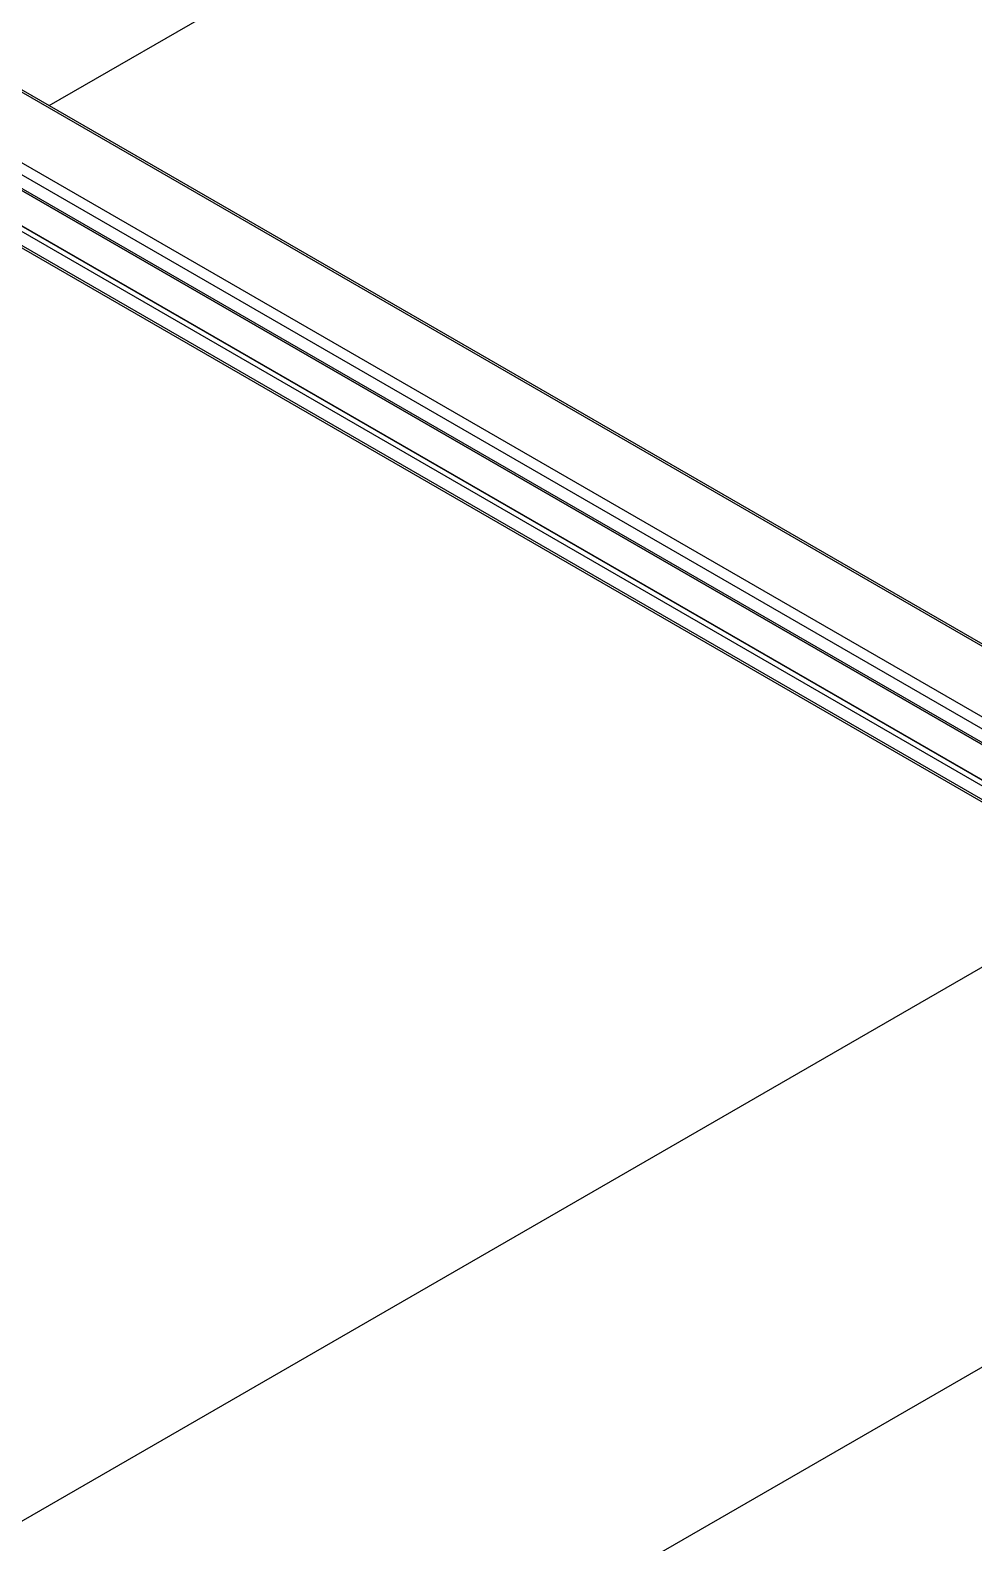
# Model space of a CAD drawing. Extents: x -976302 to -776254, y 5665 to 231437.
# Drawn here: x -791173 to -789235, y 87024 to 90131 of the extents above; entities that cross this region are included whole.
import ezdxf

# ---------------------------------------------------------------- set-up
doc = ezdxf.new("R2010")
doc.units = 0
doc.header["$LTSCALE"] = 1000
doc.header["$MEASUREMENT"] = 0
doc.layers.add('暖通', color=7, linetype='Continuous')

msp = doc.modelspace()

# ---------------------------------------------------------------- linework, layer by layer
at = {"layer": '暖通', "color": 7}
for p, q in [((-791134, 89976.3), (-788564.5, 91459.7)), ((-791134, 89976.3), (-788564.5, 91459.7)), ((-788397.3, 88193.4), (-791955.4, 90247.5)), ((-788397.3, 88193.4), (-791955.4, 90247.5)), ((-791953.1, 90242.4), (-788397.2, 88189.6)), ((-791953.1, 90242.4), (-788397.2, 88189.6)), ((-788397.2, 88189.5), (-791951.8, 90241.6)), ((-788397.2, 88189.5), (-791951.8, 90241.6)), ((-788687.4, 88558.8), (-791541.6, 90206.5)), ((-788687.4, 88558.8), (-791541.6, 90206.5)), ((-788687.4, 88563.9), (-791537.2, 90209)), ((-788687.4, 88563.9), (-791537.2, 90209)), ((-788397.3, 88104.8), (-791955.4, 90158.9)), ((-788397.3, 88104.8), (-791955.4, 90158.9)), ((-788397.2, 88115.9), (-791952.1, 90168.1)), ((-788397.2, 88115.9), (-791952.1, 90168.1)), ((-788397.2, 88116.9), (-791951.8, 90168.9)), ((-788397.2, 88116.9), (-791951.8, 90168.9)), ((-788397.3, 88076.6), (-791955.4, 90130.7)), ((-788397.3, 88076.6), (-791955.4, 90130.7)), ((-791952.3, 90123.8), (-788397.2, 88071.4)), ((-791952.3, 90123.8), (-788397.2, 88071.4)), ((-788680.7, 88385.3), (-791693.8, 90124.7)), ((-788680.7, 88385.3), (-791693.8, 90124.7)), ((-788680.2, 88409.6), (-791667.2, 90134)), ((-788680.2, 88409.6), (-791667.2, 90134)), ((-791766.8, 86735.3), (-788924.7, 88376)), ((-791766.8, 86735.3), (-788924.7, 88376)), ((-791766.8, 85913.5), (-788924.2, 87554.5)), ((-791766.8, 85913.5), (-788924.2, 87554.5))]:
    msp.add_line(p, q, dxfattribs=at)

doc.saveas('drawing.dxf')
